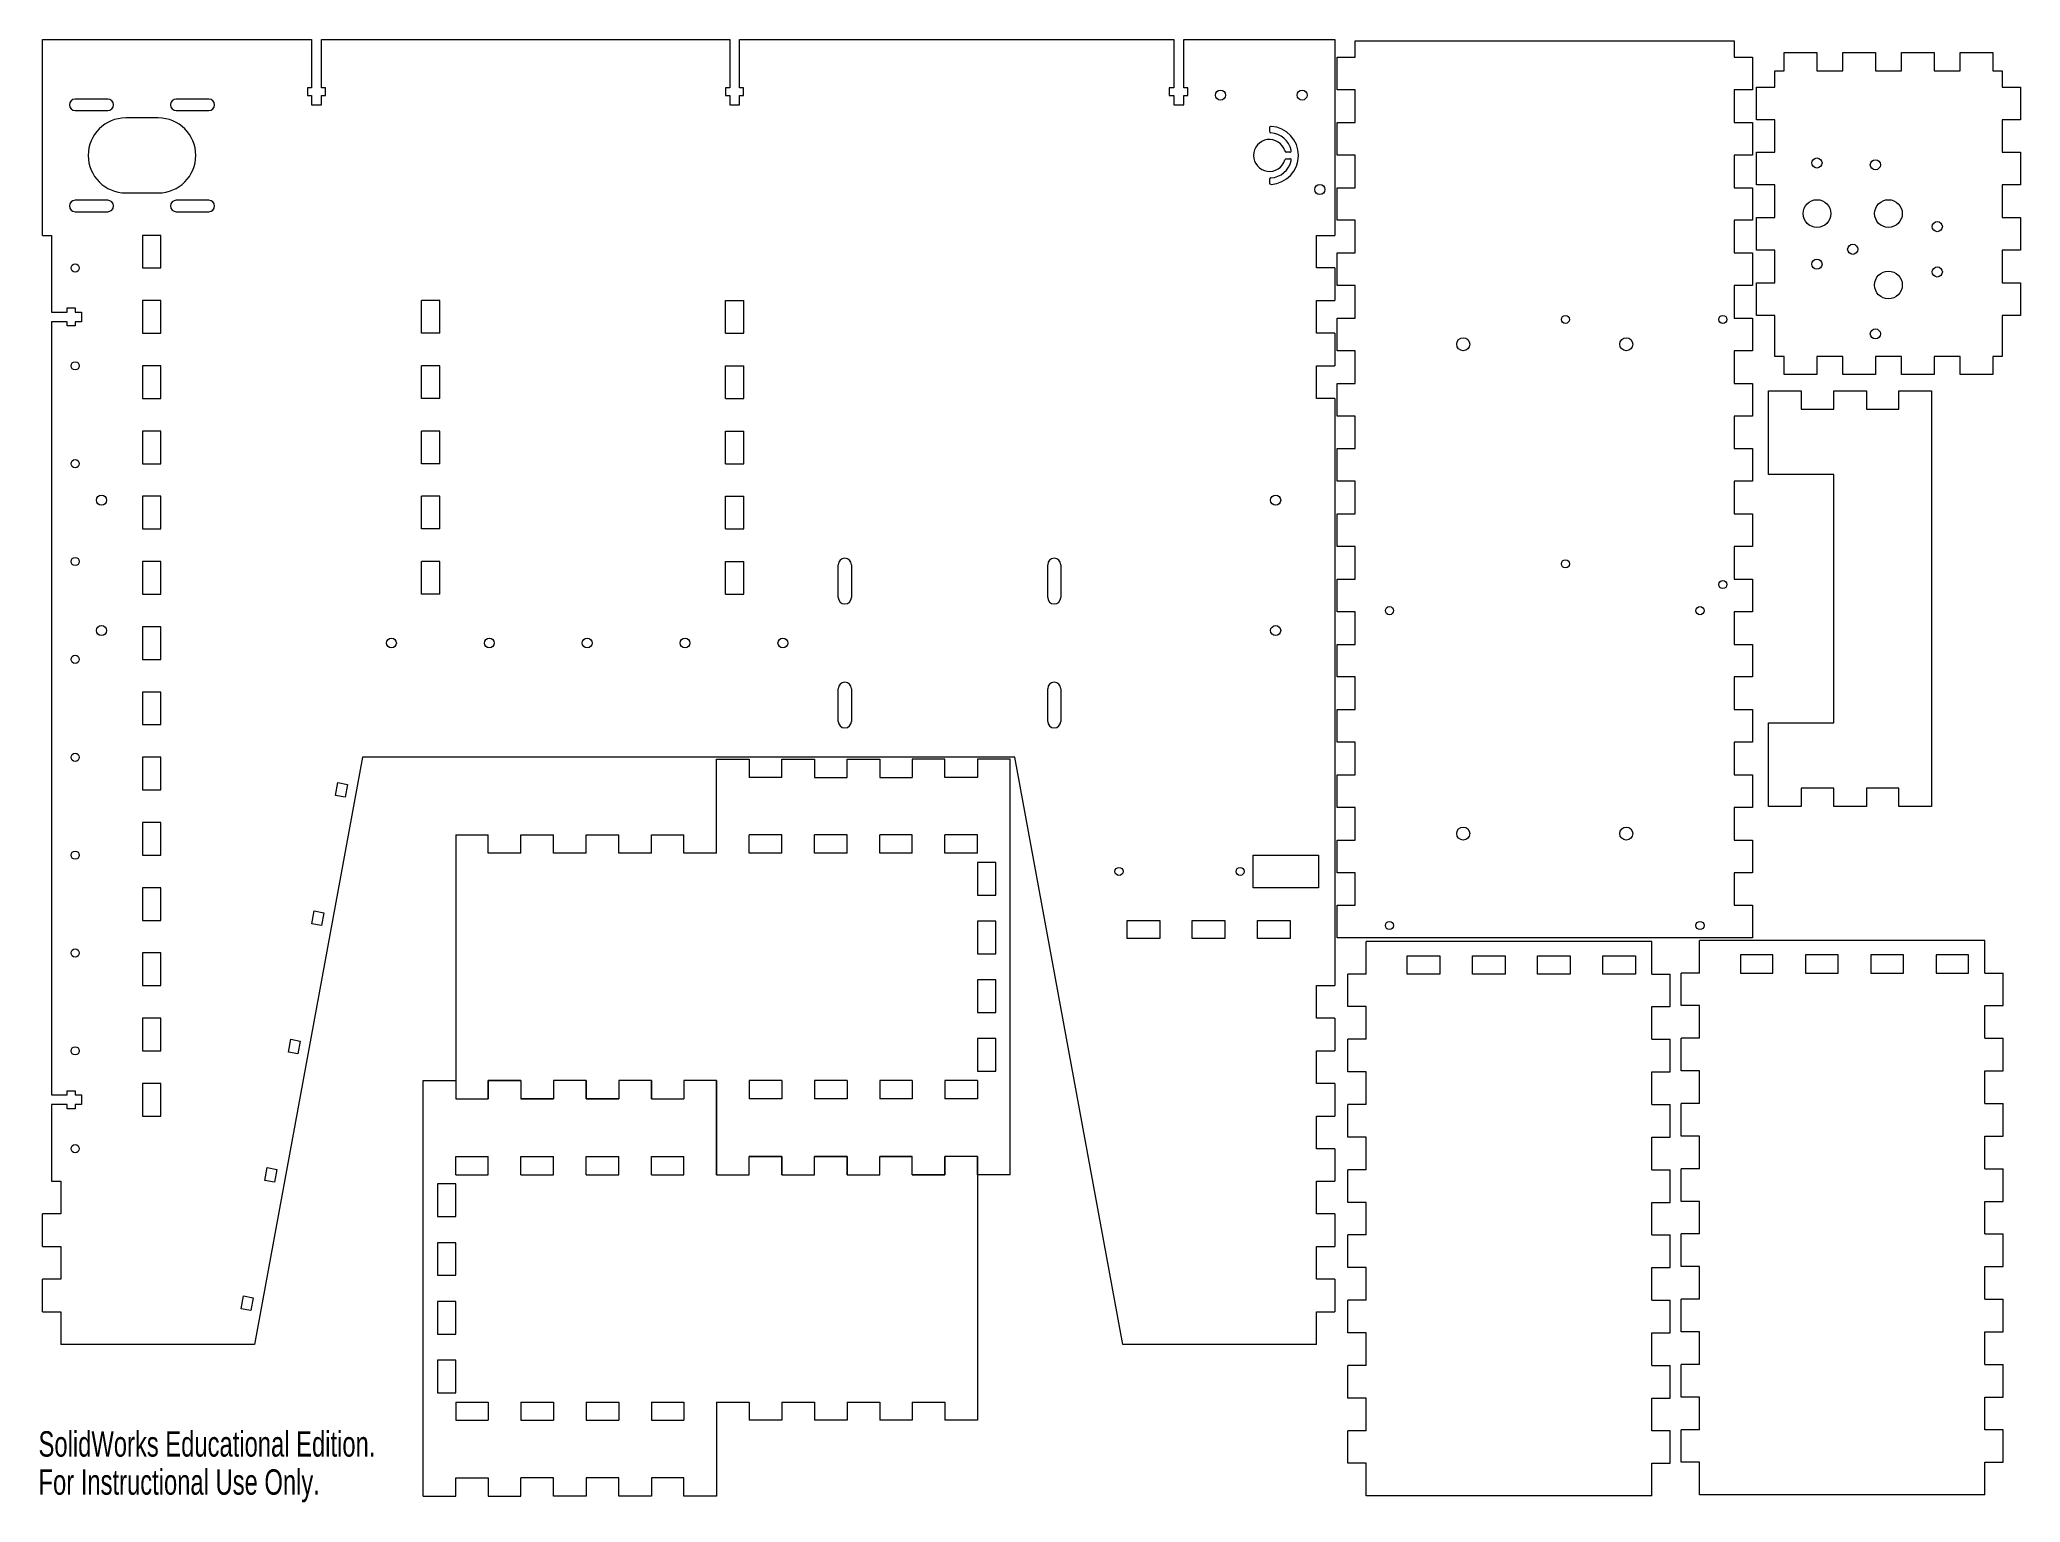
# Model space of a CAD drawing. Header units: millimetres. Extents: x 0 to 608, y 0 to 448.
import ezdxf

# ---------------------------------------------------------------- set-up
doc = ezdxf.new("R2010")
doc.units = ezdxf.units.MM
doc.styles.add('SLDTEXTSTYLE0', font='TXT', dxfattribs={"width": 0.7})

msp = doc.modelspace()

# ---------------------------------------------------------------- linework, layer by layer
at = {"color": 1, "linetype": 'Continuous', "lineweight": 0}
for p, q in [((1.22, 388.33), (1.22, 448.33)), ((1.22, 448.33), (83.73, 448.33)), ((83.73, 448.33), (83.73, 433.56)), ((86.73, 433.56), (86.73, 448.33)), ((86.73, 448.33), (211.92, 448.33)), ((211.92, 448.33), (211.92, 433.56)), ((214.92, 433.56), (214.92, 448.33)), ((214.92, 448.33), (348.15, 448.33)), ((348.15, 448.33), (348.15, 433.56)), ((351.15, 433.56), (351.15, 448.33)), ((351.15, 448.33), (397.42, 448.33)), ((397.42, 448.33), (397.42, 388.33)), ((403.74, 447.94), (519.94, 447.94)), ((403.74, 442.94), (403.74, 447.94)), ((519.94, 447.94), (519.94, 442.94)), ((535.22, 444.39), (545.22, 444.39)), ((535.22, 438.79), (535.22, 444.39)), ((545.22, 444.39), (545.22, 438.79)), ((553.22, 444.39), (563.22, 444.39)), ((553.22, 438.79), (553.22, 444.39)), ((563.22, 444.39), (563.22, 438.79)), ((571.22, 444.39), (581.22, 444.39)), ((571.22, 438.79), (571.22, 444.39)), ((581.22, 444.39), (581.22, 438.79)), ((589.22, 444.39), (599.22, 444.39)), ((589.22, 438.79), (589.22, 444.39)), ((599.22, 444.39), (599.22, 438.79)), ((398.14, 442.94), (403.74, 442.94)), ((398.14, 432.94), (398.14, 442.94)), ((519.94, 442.94), (525.54, 442.94)), ((525.54, 442.94), (525.54, 432.94)), ((532.38, 438.79), (535.22, 438.79)), ((532.38, 433.79), (532.38, 438.79)), ((545.22, 438.79), (553.22, 438.79)), ((563.22, 438.79), (571.22, 438.79)), ((581.22, 438.79), (589.22, 438.79)), ((599.22, 438.79), (602.07, 438.79)), ((602.07, 438.79), (602.07, 433.79)), ((83.73, 433.56), (82.48, 433.56)), ((82.48, 433.56), (82.48, 431.16)), ((87.98, 433.56), (86.73, 433.56)), ((87.98, 431.16), (87.98, 433.56)), ((211.92, 433.56), (210.67, 433.56)), ((210.67, 433.56), (210.67, 431.16)), ((216.17, 433.56), (214.92, 433.56)), ((216.17, 431.16), (216.17, 433.56)), ((348.15, 433.56), (346.69, 433.56)), ((346.69, 433.56), (346.69, 431.16)), ((352.4, 433.56), (351.15, 433.56)), ((352.4, 431.16), (352.4, 433.56)), ((403.74, 432.94), (398.14, 432.94)), ((403.74, 422.94), (403.74, 432.94)), ((519.94, 432.94), (519.94, 422.94)), ((525.54, 432.94), (519.94, 432.94)), ((526.78, 423.79), (526.78, 433.79)), ((526.78, 433.79), (532.38, 433.79)), ((602.07, 433.79), (607.67, 433.79)), ((607.67, 433.79), (607.67, 423.79)), ((82.48, 431.16), (83.73, 431.16)), ((83.73, 431.16), (83.73, 428.33)), ((83.73, 428.33), (86.73, 428.33)), ((86.73, 428.33), (86.73, 431.16)), ((86.73, 431.16), (87.98, 431.16)), ((210.67, 431.16), (211.92, 431.16)), ((211.92, 431.16), (211.92, 428.33)), ((211.92, 428.33), (214.92, 428.33)), ((214.92, 428.33), (214.92, 431.16)), ((214.92, 431.16), (216.17, 431.16)), ((346.69, 431.16), (348.15, 431.16)), ((348.15, 431.16), (348.15, 428.33)), ((348.15, 428.33), (351.15, 428.33)), ((351.15, 428.33), (351.15, 431.16)), ((351.15, 431.16), (352.4, 431.16)), ((398.14, 422.94), (403.74, 422.94)), ((398.14, 412.94), (398.14, 422.94)), ((519.94, 422.94), (525.54, 422.94)), ((525.54, 422.94), (525.54, 412.94)), ((532.38, 423.79), (526.78, 423.79)), ((532.38, 413.79), (532.38, 423.79)), ((602.07, 423.79), (602.07, 413.79)), ((607.67, 423.79), (602.07, 423.79)), ((526.78, 413.79), (532.38, 413.79)), ((526.78, 403.79), (526.78, 413.79)), ((602.07, 413.79), (607.67, 413.79)), ((607.67, 413.79), (607.67, 403.79)), ((403.74, 412.94), (398.14, 412.94)), ((403.74, 402.94), (403.74, 412.94)), ((519.94, 412.94), (519.94, 402.94)), ((525.54, 412.94), (519.94, 412.94)), ((398.14, 402.94), (403.74, 402.94)), ((398.14, 392.94), (398.14, 402.94)), ((519.94, 402.94), (525.54, 402.94)), ((525.54, 402.94), (525.54, 392.94)), ((532.38, 403.79), (526.78, 403.79)), ((532.38, 393.79), (532.38, 403.79)), ((602.07, 403.79), (602.07, 393.79)), ((607.67, 403.79), (602.07, 403.79)), ((403.74, 392.94), (398.14, 392.94)), ((403.74, 382.94), (403.74, 392.94)), ((519.94, 392.94), (519.94, 382.94)), ((525.54, 392.94), (519.94, 392.94)), ((526.78, 393.79), (532.38, 393.79)), ((526.78, 383.79), (526.78, 393.79)), ((602.07, 393.79), (607.67, 393.79)), ((607.67, 393.79), (607.67, 383.79)), ((1.22, 388.33), (4.02, 388.33)), ((4.02, 388.33), (4.02, 364.83)), ((391.82, 388.33), (397.42, 388.33)), ((391.82, 378.33), (391.82, 388.33)), ((398.14, 382.94), (403.74, 382.94)), ((398.14, 372.94), (398.14, 382.94)), ((519.94, 382.94), (525.54, 382.94)), ((525.54, 382.94), (525.54, 372.94)), ((532.38, 383.79), (526.78, 383.79)), ((532.38, 373.79), (532.38, 383.79)), ((602.07, 383.79), (602.07, 373.79)), ((607.67, 383.79), (602.07, 383.79)), ((397.42, 378.33), (391.82, 378.33)), ((397.42, 378.33), (397.42, 368.33)), ((403.74, 372.94), (398.14, 372.94)), ((403.74, 362.94), (403.74, 372.94)), ((519.94, 372.94), (519.94, 362.94)), ((525.54, 372.94), (519.94, 372.94)), ((526.78, 373.79), (532.38, 373.79)), ((526.78, 363.79), (526.78, 373.79)), ((602.07, 373.79), (607.67, 373.79)), ((607.67, 373.79), (607.67, 363.79)), ((4.02, 364.83), (8.82, 364.83)), ((8.82, 366.08), (11.22, 366.08)), ((8.82, 364.83), (8.82, 366.08)), ((11.22, 366.08), (11.22, 364.83)), ((11.22, 364.83), (13.22, 364.83)), ((13.22, 364.83), (13.22, 361.83)), ((391.82, 368.33), (397.42, 368.33)), ((391.82, 358.33), (391.82, 368.33)), ((4.02, 361.83), (4.02, 124.83)), ((8.82, 361.83), (4.02, 361.83)), ((8.82, 360.58), (8.82, 361.83)), ((11.22, 360.58), (8.82, 360.58)), ((11.22, 361.83), (11.22, 360.58)), ((13.22, 361.83), (11.22, 361.83)), ((397.42, 358.33), (391.82, 358.33)), ((397.42, 358.33), (397.42, 348.33)), ((398.14, 362.94), (403.74, 362.94)), ((398.14, 352.94), (398.14, 362.94)), ((519.94, 362.94), (525.54, 362.94)), ((525.54, 362.94), (525.54, 352.94)), ((532.38, 363.79), (526.78, 363.79)), ((532.38, 351.23), (532.38, 363.79)), ((602.07, 363.79), (602.07, 351.23)), ((607.67, 363.79), (602.07, 363.79)), ((403.74, 352.94), (398.14, 352.94)), ((403.74, 342.94), (403.74, 352.94)), ((519.94, 352.94), (519.94, 342.94)), ((525.54, 352.94), (519.94, 352.94)), ((391.82, 348.33), (397.42, 348.33)), ((391.82, 338.33), (391.82, 348.33)), ((535.22, 351.23), (532.38, 351.23)), ((535.22, 345.63), (535.22, 351.23)), ((545.22, 351.23), (545.22, 345.63)), ((553.22, 351.23), (545.22, 351.23)), ((553.22, 345.63), (553.22, 351.23)), ((563.22, 351.23), (563.22, 345.63)), ((571.22, 351.23), (563.22, 351.23)), ((571.22, 345.63), (571.22, 351.23)), ((581.22, 351.23), (581.22, 345.63)), ((589.22, 351.23), (581.22, 351.23)), ((589.22, 345.63), (589.22, 351.23)), ((599.22, 351.23), (599.22, 345.63)), ((602.07, 351.23), (599.22, 351.23)), ((398.14, 342.94), (403.74, 342.94)), ((398.14, 332.94), (398.14, 342.94)), ((519.94, 342.94), (525.54, 342.94)), ((525.54, 342.94), (525.54, 332.94)), ((530.44, 340.64), (540.44, 340.64)), ((530.44, 315.04), (530.44, 340.64)), ((545.22, 345.63), (535.22, 345.63)), ((540.44, 340.64), (540.44, 335.04)), ((550.44, 335.04), (550.44, 340.64)), ((550.44, 340.64), (560.44, 340.64)), ((563.22, 345.63), (553.22, 345.63)), ((560.44, 340.64), (560.44, 335.04)), ((570.44, 335.04), (570.44, 340.64)), ((570.44, 340.64), (580.44, 340.64)), ((581.22, 345.63), (571.22, 345.63)), ((580.44, 340.64), (580.44, 213.24)), ((599.22, 345.63), (589.22, 345.63)), ((397.42, 338.33), (391.82, 338.33)), ((397.42, 338.33), (397.42, 158.33)), ((540.44, 335.04), (550.44, 335.04)), ((560.44, 335.04), (570.44, 335.04)), ((403.74, 332.94), (398.14, 332.94)), ((403.74, 322.94), (403.74, 332.94)), ((519.94, 332.94), (519.94, 322.94)), ((525.54, 332.94), (519.94, 332.94)), ((398.14, 322.94), (403.74, 322.94)), ((398.14, 312.94), (398.14, 322.94)), ((519.94, 322.94), (525.54, 322.94)), ((525.54, 322.94), (525.54, 312.94)), ((403.74, 312.94), (398.14, 312.94)), ((403.74, 302.94), (403.74, 312.94)), ((519.94, 312.94), (519.94, 302.94)), ((525.54, 312.94), (519.94, 312.94)), ((550.44, 315.04), (530.44, 315.04)), ((550.44, 238.84), (550.44, 315.04)), ((398.14, 302.94), (403.74, 302.94)), ((398.14, 292.94), (398.14, 302.94)), ((519.94, 302.94), (525.54, 302.94)), ((525.54, 302.94), (525.54, 292.94)), ((403.74, 292.94), (398.14, 292.94)), ((403.74, 282.94), (403.74, 292.94)), ((519.94, 292.94), (519.94, 282.94)), ((525.54, 292.94), (519.94, 292.94)), ((398.14, 282.94), (403.74, 282.94)), ((398.14, 272.94), (398.14, 282.94)), ((519.94, 282.94), (525.54, 282.94)), ((525.54, 282.94), (525.54, 272.94)), ((403.74, 272.94), (398.14, 272.94)), ((403.74, 262.94), (403.74, 272.94)), ((519.94, 272.94), (519.94, 262.94)), ((525.54, 272.94), (519.94, 272.94)), ((398.14, 262.94), (403.74, 262.94)), ((398.14, 252.94), (398.14, 262.94)), ((519.94, 262.94), (525.54, 262.94)), ((525.54, 262.94), (525.54, 252.94)), ((403.74, 252.94), (398.14, 252.94)), ((403.74, 242.94), (403.74, 252.94)), ((519.94, 252.94), (519.94, 242.94)), ((525.54, 252.94), (519.94, 252.94)), ((398.14, 242.94), (403.74, 242.94)), ((398.14, 232.94), (398.14, 242.94)), ((519.94, 242.94), (525.54, 242.94)), ((525.54, 242.94), (525.54, 232.94)), ((530.44, 213.24), (530.44, 238.84)), ((530.44, 238.84), (550.44, 238.84)), ((403.74, 232.94), (398.14, 232.94)), ((403.74, 222.94), (403.74, 232.94)), ((519.94, 232.94), (519.94, 222.94)), ((525.54, 232.94), (519.94, 232.94)), ((99.32, 228.33), (66.22, 48.33)), ((299.32, 228.33), (99.32, 228.33)), ((207.91, 198.91), (207.91, 227.76)), ((207.91, 227.76), (217.91, 227.76)), ((217.91, 227.76), (217.91, 222.16)), ((227.91, 222.16), (227.91, 227.76)), ((227.91, 227.76), (237.91, 227.76)), ((237.91, 227.76), (237.91, 222.16)), ((247.91, 222.16), (247.91, 227.76)), ((247.91, 227.76), (257.91, 227.76)), ((257.91, 227.76), (257.91, 222.16)), ((267.91, 227.76), (267.91, 222.16)), ((277.91, 227.76), (267.91, 227.76)), ((277.91, 222.16), (277.91, 227.76)), ((287.91, 227.76), (287.91, 222.16)), ((297.91, 227.76), (287.91, 227.76)), ((297.91, 100.36), (297.91, 227.76)), ((332.42, 48.33), (299.32, 228.33)), ((227.91, 222.16), (217.91, 222.16)), ((237.91, 222.16), (247.91, 222.16)), ((257.91, 222.16), (267.91, 222.16)), ((287.91, 222.16), (277.91, 222.16)), ((398.14, 222.94), (403.74, 222.94)), ((398.14, 212.94), (398.14, 222.94)), ((519.94, 222.94), (525.54, 222.94)), ((525.54, 222.94), (525.54, 212.94)), ((550.44, 218.84), (540.44, 218.84)), ((540.44, 218.84), (540.44, 213.24)), ((550.44, 213.24), (550.44, 218.84)), ((570.44, 218.84), (560.44, 218.84)), ((560.44, 218.84), (560.44, 213.24)), ((570.44, 213.24), (570.44, 218.84)), ((403.74, 212.94), (398.14, 212.94)), ((403.74, 202.94), (403.74, 212.94)), ((519.94, 212.94), (519.94, 202.94)), ((525.54, 212.94), (519.94, 212.94)), ((540.44, 213.24), (530.44, 213.24)), ((560.44, 213.24), (550.44, 213.24)), ((580.44, 213.24), (570.44, 213.24)), ((127.91, 204.51), (127.91, 123.61)), ((127.91, 204.51), (137.91, 204.51)), ((137.91, 198.91), (137.91, 204.51)), ((147.91, 198.91), (147.91, 204.51)), ((147.91, 204.51), (157.91, 204.51)), ((157.91, 198.91), (157.91, 204.51)), ((167.91, 198.91), (167.91, 204.51)), ((167.91, 204.51), (177.91, 204.51)), ((177.91, 198.91), (177.91, 204.51)), ((187.91, 198.91), (187.91, 204.51)), ((187.91, 204.51), (197.91, 204.51)), ((197.91, 198.91), (197.91, 204.51)), ((398.14, 202.94), (403.74, 202.94)), ((398.14, 192.94), (398.14, 202.94)), ((519.94, 202.94), (525.54, 202.94)), ((525.54, 202.94), (525.54, 192.94)), ((147.91, 198.91), (137.91, 198.91)), ((167.91, 198.91), (157.91, 198.91)), ((187.91, 198.91), (177.91, 198.91)), ((207.91, 198.91), (197.91, 198.91)), ((403.74, 192.94), (398.14, 192.94)), ((403.74, 182.94), (403.74, 192.94)), ((519.94, 192.94), (519.94, 182.94)), ((525.54, 192.94), (519.94, 192.94)), ((398.14, 182.94), (403.74, 182.94)), ((398.14, 172.94), (398.14, 182.94)), ((519.94, 182.94), (525.54, 182.94)), ((525.54, 182.94), (525.54, 172.94)), ((525.54, 172.94), (398.14, 172.94)), ((407.09, 161.88), (407.09, 171.88)), ((494.65, 171.88), (407.09, 171.88)), ((494.65, 161.88), (494.65, 171.88)), ((509.25, 162.18), (509.25, 172.18)), ((596.81, 172.18), (509.25, 172.18)), ((596.81, 162.18), (596.81, 172.18)), ((391.82, 158.33), (397.42, 158.33)), ((391.82, 148.33), (391.82, 158.33)), ((401.49, 151.88), (401.49, 161.88)), ((407.09, 161.88), (401.49, 161.88)), ((494.65, 161.88), (500.25, 161.88)), ((500.25, 151.88), (500.25, 161.88)), ((503.65, 152.18), (503.65, 162.18)), ((509.25, 162.18), (503.65, 162.18)), ((596.81, 162.18), (602.41, 162.18)), ((602.41, 152.18), (602.41, 162.18)), ((407.09, 151.88), (401.49, 151.88)), ((407.09, 141.88), (407.09, 151.88)), ((494.65, 151.88), (500.25, 151.88)), ((494.65, 141.88), (494.65, 151.88)), ((509.25, 152.18), (503.65, 152.18)), ((509.25, 142.18), (509.25, 152.18)), ((596.81, 152.18), (602.41, 152.18)), ((596.81, 142.18), (596.81, 152.18)), ((397.42, 148.33), (391.82, 148.33)), ((397.42, 148.33), (397.42, 138.33)), ((401.49, 131.88), (401.49, 141.88)), ((407.09, 141.88), (401.49, 141.88)), ((494.65, 141.88), (500.25, 141.88)), ((500.25, 131.88), (500.25, 141.88)), ((503.65, 132.18), (503.65, 142.18)), ((509.25, 142.18), (503.65, 142.18)), ((596.81, 142.18), (602.41, 142.18)), ((602.41, 132.18), (602.41, 142.18)), ((391.82, 138.33), (397.42, 138.33)), ((391.82, 128.33), (391.82, 138.33)), ((117.91, 1.81), (117.91, 129.21)), ((117.91, 129.21), (127.91, 129.21)), ((127.91, 129.21), (127.91, 123.61)), ((147.91, 129.21), (137.91, 129.21)), ((137.91, 129.21), (137.91, 123.61)), ((137.91, 123.61), (137.91, 129.21)), ((137.91, 129.21), (147.91, 129.21)), ((147.91, 129.21), (147.91, 123.61)), ((147.91, 129.21), (147.91, 123.61)), ((167.91, 129.21), (157.91, 129.21)), ((157.91, 129.21), (157.91, 123.61)), ((157.91, 129.21), (157.91, 123.61)), ((167.91, 129.21), (157.91, 129.21)), ((167.91, 129.21), (167.91, 123.61)), ((167.91, 123.61), (167.91, 129.21)), ((187.91, 129.21), (177.91, 129.21)), ((177.91, 129.21), (177.91, 123.61)), ((177.91, 129.21), (177.91, 123.61)), ((187.91, 129.21), (177.91, 129.21)), ((187.91, 129.21), (187.91, 123.61)), ((187.91, 123.61), (187.91, 129.21)), ((207.91, 129.21), (197.91, 129.21)), ((197.91, 129.21), (197.91, 123.61)), ((197.91, 129.21), (197.91, 123.61)), ((207.91, 129.21), (197.91, 129.21)), ((207.91, 129.21), (207.91, 100.36)), ((207.91, 100.36), (207.91, 129.21)), ((397.42, 128.33), (391.82, 128.33)), ((397.42, 128.33), (397.42, 118.33)), ((407.09, 131.88), (401.49, 131.88)), ((407.09, 121.88), (407.09, 131.88)), ((494.65, 131.88), (500.25, 131.88)), ((494.65, 121.88), (494.65, 131.88)), ((509.25, 132.18), (503.65, 132.18)), ((509.25, 122.18), (509.25, 132.18)), ((596.81, 132.18), (602.41, 132.18)), ((596.81, 122.18), (596.81, 132.18)), ((4.02, 124.83), (8.82, 124.83)), ((4.02, 121.83), (4.02, 98.33)), ((8.82, 121.83), (4.02, 121.83)), ((8.82, 126.08), (11.22, 126.08)), ((8.82, 124.83), (8.82, 126.08)), ((8.82, 120.58), (8.82, 121.83)), ((11.22, 126.08), (11.22, 124.83)), ((11.22, 124.83), (13.22, 124.83)), ((11.22, 121.83), (11.22, 120.58)), ((13.22, 121.83), (11.22, 121.83)), ((13.22, 124.83), (13.22, 121.83)), ((127.91, 123.61), (137.91, 123.61)), ((127.91, 123.61), (137.91, 123.61)), ((147.91, 123.61), (157.91, 123.61)), ((157.91, 123.61), (147.91, 123.61)), ((167.91, 123.61), (177.91, 123.61)), ((177.91, 123.61), (167.91, 123.61)), ((187.91, 123.61), (197.91, 123.61)), ((187.91, 123.61), (197.91, 123.61)), ((401.49, 111.88), (401.49, 121.88)), ((407.09, 121.88), (401.49, 121.88)), ((494.65, 121.88), (500.25, 121.88)), ((500.25, 111.88), (500.25, 121.88)), ((503.65, 112.18), (503.65, 122.18)), ((509.25, 122.18), (503.65, 122.18)), ((596.81, 122.18), (602.41, 122.18)), ((602.41, 112.18), (602.41, 122.18)), ((11.22, 120.58), (8.82, 120.58)), ((391.82, 118.33), (397.42, 118.33)), ((391.82, 108.33), (391.82, 118.33)), ((407.09, 111.88), (401.49, 111.88)), ((407.09, 101.88), (407.09, 111.88)), ((494.65, 111.88), (500.25, 111.88)), ((494.65, 101.88), (494.65, 111.88)), ((509.25, 112.18), (503.65, 112.18)), ((509.25, 102.18), (509.25, 112.18)), ((596.81, 112.18), (602.41, 112.18)), ((596.81, 102.18), (596.81, 112.18)), ((217.91, 105.96), (227.91, 105.96)), ((217.91, 100.36), (217.91, 105.96)), ((217.91, 100.36), (217.91, 105.96)), ((227.91, 105.96), (217.91, 105.96)), ((227.91, 105.96), (227.91, 100.36)), ((227.91, 100.36), (227.91, 105.96)), ((237.91, 105.96), (247.91, 105.96)), ((237.91, 100.36), (237.91, 105.96)), ((237.91, 100.36), (237.91, 105.96)), ((247.91, 105.96), (237.91, 105.96)), ((247.91, 105.96), (247.91, 100.36)), ((247.91, 100.36), (247.91, 105.96)), ((257.91, 105.96), (267.91, 105.96)), ((257.91, 100.36), (257.91, 105.96)), ((257.91, 100.36), (257.91, 105.96)), ((267.91, 105.96), (257.91, 105.96)), ((267.91, 100.36), (267.91, 105.96)), ((267.91, 100.36), (267.91, 105.96)), ((287.91, 105.96), (277.91, 105.96)), ((277.91, 105.96), (277.91, 100.36)), ((277.91, 100.36), (277.91, 105.96)), ((287.91, 105.96), (277.91, 105.96)), ((287.91, 100.36), (287.91, 105.96)), ((287.91, 105.96), (287.91, 25.06)), ((397.42, 108.33), (391.82, 108.33)), ((397.42, 108.33), (397.42, 98.33)), ((4.02, 98.33), (6.82, 98.33)), ((6.82, 98.33), (6.82, 88.33)), ((207.91, 100.36), (217.91, 100.36)), ((207.91, 100.36), (217.91, 100.36)), ((227.91, 100.36), (237.91, 100.36)), ((227.91, 100.36), (237.91, 100.36)), ((247.91, 100.36), (257.91, 100.36)), ((247.91, 100.36), (257.91, 100.36)), ((277.91, 100.36), (267.91, 100.36)), ((267.91, 100.36), (277.91, 100.36)), ((297.91, 100.36), (287.91, 100.36)), ((391.82, 98.33), (397.42, 98.33)), ((391.82, 88.33), (391.82, 98.33)), ((401.49, 91.88), (401.49, 101.88)), ((407.09, 101.88), (401.49, 101.88)), ((494.65, 101.88), (500.25, 101.88)), ((500.25, 91.88), (500.25, 101.88)), ((503.65, 92.18), (503.65, 102.18)), ((509.25, 102.18), (503.65, 102.18)), ((596.81, 102.18), (602.41, 102.18)), ((602.41, 92.18), (602.41, 102.18)), ((407.09, 91.88), (401.49, 91.88)), ((407.09, 81.88), (407.09, 91.88)), ((494.65, 91.88), (500.25, 91.88)), ((494.65, 81.88), (494.65, 91.88)), ((509.25, 92.18), (503.65, 92.18)), ((509.25, 82.18), (509.25, 92.18)), ((596.81, 92.18), (602.41, 92.18)), ((596.81, 82.18), (596.81, 92.18)), ((6.82, 88.33), (1.22, 88.33)), ((1.22, 78.33), (1.22, 88.33)), ((397.42, 88.33), (391.82, 88.33)), ((397.42, 88.33), (397.42, 78.33)), ((401.49, 71.88), (401.49, 81.88)), ((407.09, 81.88), (401.49, 81.88)), ((494.65, 81.88), (500.25, 81.88)), ((500.25, 71.88), (500.25, 81.88)), ((503.65, 72.18), (503.65, 82.18)), ((509.25, 82.18), (503.65, 82.18)), ((596.81, 82.18), (602.41, 82.18)), ((602.41, 72.18), (602.41, 82.18)), ((1.22, 78.33), (6.82, 78.33)), ((6.82, 78.33), (6.82, 68.33)), ((391.82, 78.33), (397.42, 78.33)), ((391.82, 68.33), (391.82, 78.33)), ((6.82, 68.33), (1.22, 68.33)), ((1.22, 58.33), (1.22, 68.33)), ((397.42, 68.33), (391.82, 68.33)), ((397.42, 68.33), (397.42, 58.33)), ((407.09, 71.88), (401.49, 71.88)), ((407.09, 61.88), (407.09, 71.88)), ((494.65, 71.88), (500.25, 71.88)), ((494.65, 61.88), (494.65, 71.88)), ((509.25, 72.18), (503.65, 72.18)), ((509.25, 62.18), (509.25, 72.18)), ((596.81, 72.18), (602.41, 72.18)), ((596.81, 62.18), (596.81, 72.18)), ((401.49, 51.88), (401.49, 61.88)), ((407.09, 61.88), (401.49, 61.88)), ((494.65, 61.88), (500.25, 61.88)), ((500.25, 51.88), (500.25, 61.88)), ((503.65, 52.18), (503.65, 62.18)), ((509.25, 62.18), (503.65, 62.18)), ((596.81, 62.18), (602.41, 62.18)), ((602.41, 52.18), (602.41, 62.18)), ((1.22, 58.33), (6.82, 58.33)), ((6.82, 58.33), (6.82, 48.33)), ((391.82, 58.33), (397.42, 58.33)), ((391.82, 48.33), (391.82, 58.33)), ((407.09, 51.88), (401.49, 51.88)), ((407.09, 41.88), (407.09, 51.88)), ((494.65, 51.88), (500.25, 51.88)), ((494.65, 41.88), (494.65, 51.88)), ((509.25, 52.18), (503.65, 52.18)), ((509.25, 42.18), (509.25, 52.18)), ((596.81, 52.18), (602.41, 52.18)), ((596.81, 42.18), (596.81, 52.18)), ((66.22, 48.33), (6.82, 48.33)), ((391.82, 48.33), (332.42, 48.33)), ((401.49, 31.88), (401.49, 41.88)), ((407.09, 41.88), (401.49, 41.88)), ((494.65, 41.88), (500.25, 41.88)), ((500.25, 31.88), (500.25, 41.88)), ((503.65, 32.18), (503.65, 42.18)), ((509.25, 42.18), (503.65, 42.18)), ((596.81, 42.18), (602.41, 42.18)), ((602.41, 32.18), (602.41, 42.18)), ((207.91, 30.66), (217.91, 30.66)), ((207.91, 30.66), (207.91, 1.81)), ((217.91, 30.66), (217.91, 25.06)), ((227.91, 30.66), (237.91, 30.66)), ((227.91, 30.66), (227.91, 25.06)), ((237.91, 30.66), (237.91, 25.06)), ((247.91, 30.66), (257.91, 30.66)), ((247.91, 30.66), (247.91, 25.06)), ((257.91, 30.66), (257.91, 25.06)), ((267.91, 30.66), (277.91, 30.66)), ((267.91, 30.66), (267.91, 25.06)), ((277.91, 30.66), (277.91, 25.06)), ((407.09, 31.88), (401.49, 31.88)), ((407.09, 21.88), (407.09, 31.88)), ((494.65, 31.88), (500.25, 31.88)), ((494.65, 21.88), (494.65, 31.88)), ((509.25, 32.18), (503.65, 32.18)), ((509.25, 22.18), (509.25, 32.18)), ((596.81, 32.18), (602.41, 32.18)), ((596.81, 22.18), (596.81, 32.18)), ((227.91, 25.06), (217.91, 25.06)), ((247.91, 25.06), (237.91, 25.06)), ((267.91, 25.06), (257.91, 25.06)), ((287.91, 25.06), (277.91, 25.06)), ((401.49, 11.88), (401.49, 21.88)), ((407.09, 21.88), (401.49, 21.88)), ((500.25, 21.88), (494.65, 21.88)), ((500.25, 11.88), (500.25, 21.88)), ((503.65, 12.18), (503.65, 22.18)), ((509.25, 22.18), (503.65, 22.18)), ((602.41, 22.18), (596.81, 22.18)), ((602.41, 12.18), (602.41, 22.18)), ((509.25, 12.18), (503.65, 12.18)), ((509.25, 2.18), (509.25, 12.18)), ((596.81, 12.18), (602.41, 12.18)), ((596.81, 2.18), (596.81, 12.18)), ((127.91, 7.41), (137.91, 7.41)), ((127.91, 1.81), (127.91, 7.41)), ((137.91, 7.41), (137.91, 1.81)), ((157.91, 7.41), (147.91, 7.41)), ((147.91, 1.81), (147.91, 7.41)), ((157.91, 1.81), (157.91, 7.41)), ((177.91, 7.41), (167.91, 7.41)), ((167.91, 7.41), (167.91, 1.81)), ((177.91, 1.81), (177.91, 7.41)), ((197.91, 7.41), (187.91, 7.41)), ((187.91, 7.41), (187.91, 1.81)), ((197.91, 1.81), (197.91, 7.41)), ((407.09, 11.88), (401.49, 11.88)), ((407.09, 1.88), (407.09, 11.88)), ((494.65, 11.88), (500.25, 11.88)), ((494.65, 1.88), (494.65, 11.88)), ((117.91, 1.81), (127.91, 1.81)), ((137.91, 1.81), (147.91, 1.81)), ((167.91, 1.81), (157.91, 1.81)), ((187.91, 1.81), (177.91, 1.81)), ((207.91, 1.81), (197.91, 1.81)), ((494.65, 1.88), (407.09, 1.88)), ((596.81, 2.18), (509.25, 2.18))]:
    msp.add_line(p, q, dxfattribs=at)
at = {"color": 7, "linetype": 'Continuous', "lineweight": 0}
for p, q in [((21.22, 430.08), (11.22, 430.08)), ((11.22, 426.58), (21.22, 426.58)), ((52.22, 430.08), (42.22, 430.08)), ((42.22, 426.58), (52.22, 426.58)), ((36.72, 424.33), (26.72, 424.33)), ((377.42, 421.22), (377.42, 420.22)), ((383.64, 413.83), (382.61, 413.83)), ((382.61, 411.83), (383.64, 411.83)), ((26.72, 401.33), (36.72, 401.33)), ((377.42, 405.45), (377.42, 404.45)), ((21.22, 399.08), (11.22, 399.08)), ((11.22, 395.58), (21.22, 395.58)), ((52.22, 399.08), (42.22, 399.08)), ((42.22, 395.58), (52.22, 395.58)), ((31.86, 388.33), (31.86, 378.33)), ((37.46, 388.33), (31.86, 388.33)), ((37.46, 378.33), (37.46, 388.33)), ((31.86, 378.33), (37.46, 378.33)), ((31.86, 368.33), (31.86, 358.33)), ((37.46, 368.33), (31.86, 368.33)), ((37.46, 358.33), (37.46, 368.33)), ((117.46, 358.33), (117.46, 368.33)), ((123.06, 368.33), (117.46, 368.33)), ((123.06, 358.33), (123.06, 368.33)), ((210.62, 358.33), (210.62, 368.33)), ((210.62, 368.33), (216.22, 368.33)), ((216.22, 358.33), (216.22, 368.33)), ((31.86, 358.33), (37.46, 358.33)), ((123.06, 358.33), (117.46, 358.33)), ((210.62, 358.33), (216.22, 358.33)), ((31.86, 348.33), (31.86, 338.33)), ((37.46, 348.33), (31.86, 348.33)), ((37.46, 338.33), (37.46, 348.33)), ((117.46, 338.33), (117.46, 348.33)), ((123.06, 348.33), (117.46, 348.33)), ((123.06, 338.33), (123.06, 348.33)), ((210.62, 338.33), (210.62, 348.33)), ((210.62, 348.33), (216.22, 348.33)), ((216.22, 338.33), (216.22, 348.33)), ((31.86, 338.33), (37.46, 338.33)), ((123.06, 338.33), (117.46, 338.33)), ((210.62, 338.33), (216.22, 338.33)), ((31.86, 328.33), (31.86, 318.33)), ((37.46, 328.33), (31.86, 328.33)), ((37.46, 318.33), (37.46, 328.33)), ((123.06, 328.33), (117.46, 328.33)), ((117.46, 318.33), (117.46, 328.33)), ((123.06, 318.33), (123.06, 328.33)), ((210.62, 328.33), (216.22, 328.33)), ((210.62, 318.33), (210.62, 328.33)), ((216.22, 318.33), (216.22, 328.33)), ((31.86, 318.33), (37.46, 318.33)), ((123.06, 318.33), (117.46, 318.33)), ((210.62, 318.33), (216.22, 318.33)), ((31.86, 308.33), (31.86, 298.33)), ((37.46, 308.33), (31.86, 308.33)), ((37.46, 298.33), (37.46, 308.33)), ((123.06, 308.33), (117.46, 308.33)), ((117.46, 298.33), (117.46, 308.33)), ((123.06, 298.33), (123.06, 308.33)), ((210.62, 298.33), (210.62, 308.33)), ((210.62, 308.33), (216.22, 308.33)), ((216.22, 298.33), (216.22, 308.33)), ((31.86, 298.33), (37.46, 298.33)), ((123.06, 298.33), (117.46, 298.33)), ((210.62, 298.33), (216.22, 298.33)), ((31.86, 288.33), (31.86, 278.33)), ((37.46, 288.33), (31.86, 288.33)), ((37.46, 278.33), (37.46, 288.33)), ((123.06, 288.33), (117.46, 288.33)), ((117.46, 278.33), (117.46, 288.33)), ((123.06, 278.33), (123.06, 288.33)), ((210.62, 288.33), (216.22, 288.33)), ((210.62, 278.33), (210.62, 288.33)), ((216.22, 278.33), (216.22, 288.33)), ((245.22, 277.33), (245.22, 287.33)), ((249.22, 287.33), (249.22, 277.33)), ((309.42, 277.33), (309.42, 287.33)), ((313.42, 287.33), (313.42, 277.33)), ((31.86, 278.33), (37.46, 278.33)), ((123.06, 278.33), (117.46, 278.33)), ((210.62, 278.33), (216.22, 278.33)), ((31.86, 268.33), (31.86, 258.33)), ((37.46, 268.33), (31.86, 268.33)), ((37.46, 258.33), (37.46, 268.33)), ((31.86, 258.33), (37.46, 258.33)), ((245.22, 239.33), (245.22, 249.33)), ((249.22, 249.33), (249.22, 239.33)), ((309.42, 239.33), (309.42, 249.33)), ((313.42, 249.33), (313.42, 239.33)), ((31.86, 248.33), (31.86, 238.33)), ((37.46, 248.33), (31.86, 248.33)), ((37.46, 238.33), (37.46, 248.33)), ((31.86, 238.33), (37.46, 238.33)), ((31.86, 228.33), (31.86, 218.33)), ((37.46, 228.33), (31.86, 228.33)), ((37.46, 218.33), (37.46, 228.33)), ((91.07, 216.61), (91.79, 220.55)), ((91.79, 220.55), (94.74, 220.01)), ((94.74, 220.01), (94.02, 216.07)), ((31.86, 218.33), (37.46, 218.33)), ((94.02, 216.07), (91.07, 216.61)), ((31.86, 208.33), (31.86, 198.33)), ((37.46, 208.33), (31.86, 208.33)), ((37.46, 198.33), (37.46, 208.33)), ((227.91, 204.51), (217.91, 204.51)), ((217.91, 198.91), (217.91, 204.51)), ((227.91, 198.91), (227.91, 204.51)), ((247.91, 204.51), (237.91, 204.51)), ((237.91, 198.91), (237.91, 204.51)), ((247.91, 198.91), (247.91, 204.51)), ((267.91, 204.51), (257.91, 204.51)), ((257.91, 198.91), (257.91, 204.51)), ((267.91, 198.91), (267.91, 204.51)), ((287.91, 204.51), (277.91, 204.51)), ((277.91, 198.91), (277.91, 204.51)), ((287.91, 198.91), (287.91, 204.51)), ((31.86, 198.33), (37.46, 198.33)), ((227.91, 198.91), (217.91, 198.91)), ((247.91, 198.91), (237.91, 198.91)), ((267.91, 198.91), (257.91, 198.91)), ((287.91, 198.91), (277.91, 198.91)), ((287.91, 196.06), (287.91, 186.06)), ((293.51, 196.06), (287.91, 196.06)), ((293.51, 186.06), (293.51, 196.06)), ((372.42, 188.33), (372.42, 198.33)), ((372.42, 198.33), (392.42, 198.33)), ((392.42, 198.33), (392.42, 188.33)), ((31.86, 188.33), (31.86, 178.33)), ((37.46, 188.33), (31.86, 188.33)), ((37.46, 178.33), (37.46, 188.33)), ((392.42, 188.33), (372.42, 188.33)), ((287.91, 186.06), (293.51, 186.06)), ((31.86, 178.33), (37.46, 178.33)), ((83.83, 177.27), (84.56, 181.21)), ((86.78, 176.73), (83.83, 177.27)), ((84.56, 181.21), (87.51, 180.67)), ((87.51, 180.67), (86.78, 176.73)), ((287.91, 178.06), (287.91, 168.06)), ((293.51, 178.06), (287.91, 178.06)), ((293.51, 168.06), (293.51, 178.06)), ((333.77, 178.33), (343.77, 178.33)), ((333.77, 172.73), (333.77, 178.33)), ((343.77, 178.33), (343.77, 172.73)), ((353.77, 178.33), (363.77, 178.33)), ((353.77, 172.73), (353.77, 178.33)), ((363.77, 178.33), (363.77, 172.73)), ((373.77, 178.33), (383.77, 178.33)), ((373.77, 172.73), (373.77, 178.33)), ((383.77, 178.33), (383.77, 172.73)), ((343.77, 172.73), (333.77, 172.73)), ((363.77, 172.73), (353.77, 172.73)), ((383.77, 172.73), (373.77, 172.73)), ((31.86, 168.33), (31.86, 158.33)), ((37.46, 168.33), (31.86, 168.33)), ((37.46, 158.33), (37.46, 168.33)), ((287.91, 168.06), (293.51, 168.06)), ((419.65, 161.88), (419.65, 167.48)), ((419.65, 167.48), (429.65, 167.48)), ((429.65, 167.48), (429.65, 161.88)), ((439.65, 161.88), (439.65, 167.48)), ((439.65, 167.48), (449.65, 167.48)), ((449.65, 167.48), (449.65, 161.88)), ((459.65, 161.88), (459.65, 167.48)), ((459.65, 167.48), (469.65, 167.48)), ((469.65, 167.48), (469.65, 161.88)), ((479.65, 161.88), (479.65, 167.48)), ((479.65, 167.48), (489.65, 167.48)), ((489.65, 167.48), (489.65, 161.88)), ((531.81, 167.78), (521.81, 167.78)), ((521.81, 167.78), (521.81, 162.18)), ((531.81, 162.18), (531.81, 167.78)), ((551.81, 167.78), (541.81, 167.78)), ((541.81, 167.78), (541.81, 162.18)), ((551.81, 162.18), (551.81, 167.78)), ((571.81, 167.78), (561.81, 167.78)), ((561.81, 167.78), (561.81, 162.18)), ((571.81, 162.18), (571.81, 167.78)), ((591.81, 167.78), (581.81, 167.78)), ((581.81, 167.78), (581.81, 162.18)), ((591.81, 162.18), (591.81, 167.78)), ((31.86, 158.33), (37.46, 158.33)), ((293.51, 160.06), (287.91, 160.06)), ((287.91, 160.06), (287.91, 150.06)), ((293.51, 150.06), (293.51, 160.06)), ((429.65, 161.88), (419.65, 161.88)), ((449.65, 161.88), (439.65, 161.88)), ((469.65, 161.88), (459.65, 161.88)), ((489.65, 161.88), (479.65, 161.88)), ((521.81, 162.18), (531.81, 162.18)), ((541.81, 162.18), (551.81, 162.18)), ((561.81, 162.18), (571.81, 162.18)), ((581.81, 162.18), (591.81, 162.18)), ((31.86, 148.33), (31.86, 138.33)), ((37.46, 148.33), (31.86, 148.33)), ((37.46, 138.33), (37.46, 148.33)), ((287.91, 150.06), (293.51, 150.06)), ((76.6, 137.93), (77.32, 141.87)), ((77.32, 141.87), (80.27, 141.32)), ((80.27, 141.32), (79.55, 137.39)), ((293.51, 142.06), (287.91, 142.06)), ((287.91, 142.06), (287.91, 132.06)), ((293.51, 132.06), (293.51, 142.06)), ((31.86, 138.33), (37.46, 138.33)), ((79.55, 137.39), (76.6, 137.93)), ((31.86, 128.33), (31.86, 118.33)), ((37.46, 128.33), (31.86, 128.33)), ((37.46, 118.33), (37.46, 128.33)), ((227.91, 129.21), (217.91, 129.21)), ((217.91, 129.21), (217.91, 123.61)), ((227.91, 129.21), (227.91, 123.61)), ((247.91, 129.21), (237.91, 129.21)), ((237.91, 129.21), (237.91, 123.61)), ((247.91, 129.21), (247.91, 123.61)), ((267.91, 129.21), (257.91, 129.21)), ((257.91, 129.21), (257.91, 123.61)), ((267.91, 129.21), (267.91, 123.61)), ((287.91, 129.21), (277.91, 129.21)), ((277.91, 129.21), (277.91, 123.61)), ((287.91, 132.06), (293.51, 132.06)), ((287.91, 129.21), (287.91, 123.61)), ((227.91, 123.61), (217.91, 123.61)), ((247.91, 123.61), (237.91, 123.61)), ((267.91, 123.61), (257.91, 123.61)), ((287.91, 123.61), (277.91, 123.61)), ((31.86, 118.33), (37.46, 118.33)), ((127.91, 105.96), (137.91, 105.96)), ((127.91, 100.36), (127.91, 105.96)), ((137.91, 100.36), (137.91, 105.96)), ((147.91, 105.96), (157.91, 105.96)), ((147.91, 100.36), (147.91, 105.96)), ((157.91, 100.36), (157.91, 105.96)), ((167.91, 105.96), (177.91, 105.96)), ((167.91, 100.36), (167.91, 105.96)), ((177.91, 100.36), (177.91, 105.96)), ((187.91, 105.96), (197.91, 105.96)), ((187.91, 100.36), (187.91, 105.96)), ((197.91, 100.36), (197.91, 105.96)), ((69.36, 98.59), (70.09, 102.53)), ((72.31, 98.05), (69.36, 98.59)), ((70.09, 102.53), (73.04, 101.98)), ((73.04, 101.98), (72.31, 98.05)), ((127.91, 97.51), (122.31, 97.51)), ((122.31, 97.51), (122.31, 87.51)), ((127.91, 100.36), (137.91, 100.36)), ((127.91, 87.51), (127.91, 97.51)), ((147.91, 100.36), (157.91, 100.36)), ((167.91, 100.36), (177.91, 100.36)), ((187.91, 100.36), (197.91, 100.36)), ((122.31, 87.51), (127.91, 87.51)), ((127.91, 79.51), (122.31, 79.51)), ((122.31, 79.51), (122.31, 69.51)), ((127.91, 69.51), (127.91, 79.51)), ((122.31, 69.51), (127.91, 69.51)), ((62.13, 59.25), (62.85, 63.19)), ((62.85, 63.19), (65.8, 62.64)), ((65.8, 62.64), (65.08, 58.71)), ((127.91, 61.51), (122.31, 61.51)), ((122.31, 61.51), (122.31, 51.51)), ((127.91, 51.51), (127.91, 61.51)), ((65.08, 58.71), (62.13, 59.25)), ((122.31, 51.51), (127.91, 51.51)), ((127.91, 43.51), (122.31, 43.51)), ((122.31, 43.51), (122.31, 33.51)), ((127.91, 33.51), (127.91, 43.51)), ((122.31, 33.51), (127.91, 33.51)), ((127.91, 30.66), (137.91, 30.66)), ((127.91, 30.66), (127.91, 25.06)), ((137.91, 30.66), (137.91, 25.06)), ((147.91, 30.66), (157.91, 30.66)), ((147.91, 30.66), (147.91, 25.06)), ((157.91, 30.66), (157.91, 25.06)), ((167.91, 30.66), (177.91, 30.66)), ((167.91, 30.66), (167.91, 25.06)), ((177.91, 30.66), (177.91, 25.06)), ((187.91, 30.66), (197.91, 30.66)), ((187.91, 30.66), (187.91, 25.06)), ((197.91, 30.66), (197.91, 25.06)), ((127.91, 25.06), (137.91, 25.06)), ((147.91, 25.06), (157.91, 25.06)), ((167.91, 25.06), (177.91, 25.06)), ((187.91, 25.06), (197.91, 25.06))]:
    msp.add_line(p, q, dxfattribs=at)
for centre, radius in [((362.42, 431.33), 1.55), ((387.42, 431.33), 1.55), ((545.3, 410.51), 1.55), ((563.21, 409.98), 1.55), ((392.87, 402.39), 1.55), ((545.3, 395.01), 4.25), ((567.22, 395.01), 4.25), ((582.2, 391), 1.55), ((556.26, 384.05), 1.55), ((11.22, 378.33), 1.25), ((545.3, 379.51), 1.55), ((567.22, 373.09), 4.25), ((582.2, 377.1), 1.55), ((468.18, 362.55), 1.25), ((516.44, 362.55), 1.25), ((563.21, 358.11), 1.55), ((436.84, 354.94), 2), ((486.84, 354.94), 2), ((11.22, 348.33), 1.25), ((11.22, 318.33), 1.25), ((19.32, 307.16), 1.55), ((379.32, 307.16), 1.55), ((11.22, 288.33), 1.25), ((468.18, 287.62), 1.25), ((516.44, 281.27), 1.25), ((414.21, 273.27), 1.25), ((509.46, 273.27), 1.25), ((19.32, 267.16), 1.55), ((379.32, 267.16), 1.55), ((108.22, 263.33), 1.5), ((138.22, 263.33), 1.5), ((168.22, 263.33), 1.5), ((198.22, 263.33), 1.5), ((228.22, 263.33), 1.5), ((11.22, 258.33), 1.25), ((11.22, 228.33), 1.25), ((436.84, 204.94), 2), ((486.84, 204.94), 2), ((11.22, 198.33), 1.25), ((331.27, 193.33), 1.25), ((368.42, 193.33), 1.25), ((414.21, 176.75), 1.25), ((509.46, 176.75), 1.25), ((11.22, 168.33), 1.25), ((11.22, 138.33), 1.25), ((11.22, 108.33), 1.25)]:
    msp.add_circle(centre, radius, dxfattribs=at)
for centre, radius, start, end in [((11.22, 428.33), 1.75, 90, 270), ((21.22, 428.33), 1.75, 270, 90), ((42.22, 428.33), 1.75, 90, 270), ((52.22, 428.33), 1.75, 270, 90), ((26.72, 412.83), 11.5, 90, 270), ((36.72, 412.83), 11.5, 270, 90), ((377.92, 421.22), 0.5, 86.58752, 180), ((377.92, 420.22), 0.5, 180, 266.12571), ((377.42, 412.83), 6.9, 13.55478, 86.12571), ((377.42, 412.83), 8.9, 273.41248, 86.58752), ((377.42, 412.83), 4.9, 16.12762, 343.87238), ((382.61, 414.33), 0.5, 196.12762, 270), ((383.64, 414.33), 0.5, 270, 13.55478), ((377.42, 412.83), 6.9, 273.87429, 346.44522), ((382.61, 411.33), 0.5, 90, 163.87238), ((383.64, 411.33), 0.5, 346.44522, 90), ((377.92, 405.45), 0.5, 93.87429, 180), ((377.92, 404.45), 0.5, 180, 273.41248), ((11.22, 397.33), 1.75, 90, 270), ((21.22, 397.33), 1.75, 270, 90), ((42.22, 397.33), 1.75, 90, 270), ((52.22, 397.33), 1.75, 270, 90), ((247.22, 287.33), 2, 0, 180), ((311.42, 287.33), 2, 0, 180), ((247.22, 277.33), 2, 180, 0), ((311.42, 277.33), 2, 180, 0), ((247.22, 249.33), 2, 0, 180), ((311.42, 249.33), 2, 0, 180), ((247.22, 239.33), 2, 180, 0), ((311.42, 239.33), 2, 180, 0)]:
    msp.add_arc(centre, radius, start, end, dxfattribs=at)

# ---------------------------------------------------------------- texts
at = {"color": 7, "linetype": 'Continuous', "char_height": 7.785, "attachment_point": 1, "style": 'SLDTEXTSTYLE0'}
for s, insert in [('SolidWorks Educational Edition.', (0, 21.71)), ('For Instructional Use Only.', (0, 10.04))]:
    msp.add_mtext(s, dxfattribs=dict(at, insert=insert))

doc.saveas('drawing.dxf')
